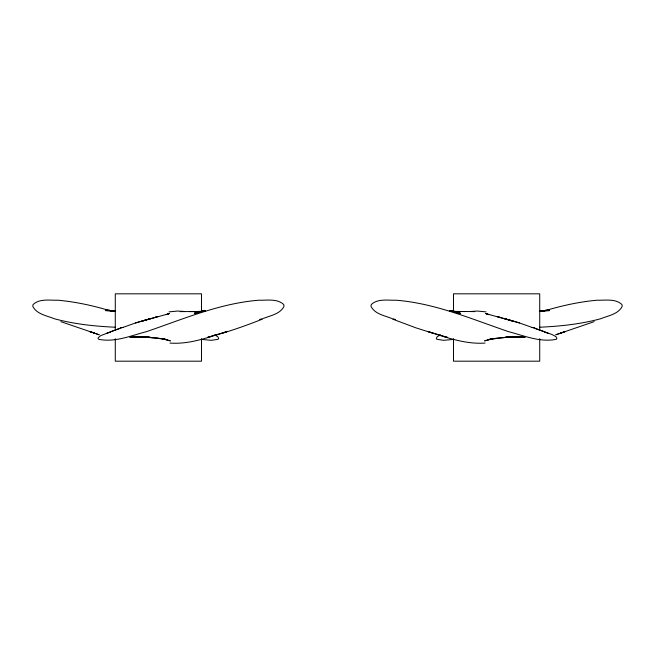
<?xml version="1.0" encoding="UTF-8"?>
<svg xmlns="http://www.w3.org/2000/svg" width="655" height="655" viewBox="0 0 655 655"><rect width="100%" height="100%" fill="white"/><g stroke="black" fill="none" stroke-linecap="round" stroke-linejoin="round"><path stroke-width="0.98" d="M440.488 334.861L437.221 336.686L436.296 338.561L436.967 339.306L443.582 340.322L453.653 339.405M262.221 319.181C244.413 326.288 226.212 332.535 207.651 337.35L227.244 331.479L222.168 333.174M594.175 321.654L555.767 334.795L565.453 331.479L560.377 333.174M135.536 322.956L150.797 318.486L135.536 322.956L109.999 331.946M263.277 318.469C270.499 315.538 280.397 313.999 284.049 306.245L283.697 304.501C277.204 298.361 266.962 300.489 258.815 300.211C219.703 303.347 183.22 319.116 146.499 331.635C131.156 335.614 114.789 342.639 98.766 339.306L98.094 338.561L98.258 337.669L100.821 335.589L119.865 328.294M166.395 314.572L169.653 313.467L166.247 314.67M542.889 311.379C560.508 305.934 578.627 301.889 597.016 300.211C605.163 300.489 615.405 298.361 621.898 304.501L622.25 306.245C618.418 314.261 608.069 315.694 600.61 318.764C580.715 324.143 560.107 326.288 539.564 327.238M489.965 339.339L491.52 338.856L484.585 340.887L494.189 338.463L488.065 339.626L507.813 337.047M211.876 336.326C198.334 340.584 184.235 344.145 169.956 343.073M106.544 333.313L110.286 332.216M541.284 311.534L544.231 310.757M199.906 312.181L194.363 313.614L201.855 311.723M155.62 317.053L158.354 316.422L141.889 321.171L168.171 313.925M259.634 319.444L262.409 318.764M540.915 311.51L543.511 310.888M540.973 311.387L543.748 310.716L540.932 311.354M540.801 311.395L546.245 310.192L540.252 311.444M201.052 311.649L195.026 312.91L205.285 310.83L197.482 312.026L205.121 310.896L197.376 311.96L204.933 310.953L194.093 311.78L200.348 311.436M539.957 311.444L549.619 310.626M540.203 311.461L549.398 309.75M539.72 311.461L542.61 310.937L539.908 311.395M539.507 311.461L543.322 310.896L539.335 311.42M507.928 337.022L495.106 338.471L498.201 338.193M169.015 311.886L177.62 311.051L183.85 311.444M539.589 311.387L541.497 311.19L539.466 311.371M130.828 337.251L137.787 336.58L129.837 337.309L138.09 336.924L135.241 336.957M504.743 337.464L502.59 337.652L511.219 337.022M471.15 311.444L477.38 311.051L485.985 311.886M511.039 336.998L505.955 337.235L514.936 336.94M182.082 311.518L180.313 311.592L197.966 311.559L189.582 311.543L191.137 311.518M453.948 311.649L459.974 312.91L449.715 310.83L457.517 312.026L449.879 310.896L457.624 311.96L450.067 310.953L457.673 311.878L451 311.1L458.385 311.886L451.713 311.19L458.795 311.821L453.391 311.354L460.105 311.846L454.652 311.436L474.687 311.592L472.918 311.518M136.224 336.948L146.761 336.842M531.95 327.508L534.685 327.5M120.315 327.5L123.05 327.508M519.759 336.957L516.91 336.924L525.163 337.309L517.213 336.58L524.172 337.251M508.239 336.842L518.776 336.948M463.863 311.518L465.418 311.543L454.652 311.436M115.043 311.444L105.381 310.626M140.064 336.94L149.045 337.235L143.961 336.998M485.044 343.073C465.304 344.44 446.284 337.407 427.756 331.479L447.349 337.35L443.124 336.326M115.436 327.238C94.893 326.288 74.285 324.143 54.39 318.764C46.931 315.694 36.582 314.261 32.75 306.245L33.102 304.501C39.595 298.361 49.837 300.489 57.984 300.211C76.373 301.889 94.492 305.934 112.111 311.379M143.781 337.022L159.894 338.471L147.187 337.047M150.257 337.464L144.509 337.006L152.41 337.652L147.072 337.022M115.534 311.371L113.503 311.19L115.411 311.387M115.493 311.461L111.677 310.896L115.64 311.461M156.799 338.193L166.935 339.626L160.811 338.463L170.415 340.887L163.48 338.856L165.035 339.339M201.347 339.405L211.418 340.322L218.033 339.306L218.704 338.561L217.779 336.686L214.512 334.861M115.092 311.395L112.39 310.937L115.28 311.461M105.602 309.75L114.797 311.461M114.748 311.444L108.755 310.192L114.199 311.395M488.753 314.67L485.347 313.467L513.111 321.171L496.646 316.422L499.38 317.053M114.068 311.354L111.252 310.716L114.027 311.387M111.489 310.888L114.085 311.51M392.591 318.764L395.366 319.444M453.145 311.723L460.637 313.614L455.094 312.181M110.769 310.757L113.716 311.534M519.464 322.956L504.203 318.486L519.464 322.956L551.977 334.492L555.989 336.686L556.906 338.561L556.234 339.306C540.211 342.639 523.844 335.614 508.501 331.635C471.78 319.116 435.297 303.347 396.185 300.211C388.038 300.489 377.796 298.361 371.303 304.501L370.951 306.245C374.603 313.999 384.501 315.538 391.723 318.469M544.714 332.216L548.456 333.313M432.832 333.174L415.95 327.86L392.779 319.181M94.623 333.174L89.547 331.479L99.233 334.795L60.825 321.654M545.001 331.946L535.135 328.294M486.829 313.925L488.605 314.572M539.72 330.562L539.72 293.817L453.489 293.817L453.489 311.166M539.72 338.725L539.72 361.183L453.489 361.183L453.489 338.725M201.511 311.166L201.511 293.817L115.28 293.817L115.28 330.562M201.511 338.725L201.511 361.183L115.28 361.183L115.28 338.725M543.642 310.748L540.874 311.461L543.642 310.748M515.903 336.916L507.51 337.071L518.645 336.883L515.903 336.916M139.097 336.916L136.33 336.875L147.49 337.071L139.097 336.916M114.101 311.403L111.358 310.748L114.126 311.461"/></g></svg>
